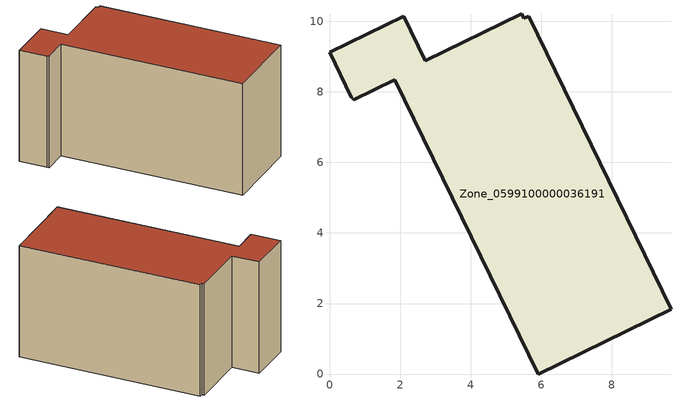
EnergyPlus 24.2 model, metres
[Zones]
Zone_0599100000036191
 floor ground (C_G): 5.65,10.14 9.68,1.84 5.91,0 1.85,8.34 0.68,7.78 0.62,7.85 0,9.13 2.11,10.14 2.72,8.88 5.46,10.21 5.51,10.08 z0
 wall outside (C_F): 2.11,10.14 0,9.13 0.62,7.85 0.68,7.78 1.85,8.34 5.91,0 9.68,1.84 5.65,10.14 5.51,10.08 5.46,10.21 2.72,8.88 2.11,10.14 z0:5.84
 roof outside (C_R): 5.51,10.08 5.46,10.21 2.72,8.88 2.11,10.14 0,9.13 0.62,7.85 0.68,7.78 1.85,8.34 5.91,0 9.68,1.84 5.65,10.14 z5.84
[BUILDING]
Pand.0599100000036191: North Axis=0; Terrain=City; Loads Convergence Tolerance Value=0.04; Temperature Convergence Tolerance Value=0.4; Solar Distribution=FullExterior; Maximum Number of Warmup Days=25; Minimum Number of Warmup Days=1
[Site:Location]
Rotterdam.The.Hague.AP_ZH_NLD Design_Conditions: Latitude=51.96; Longitude=4.45; Time Zone=1; Elevation=-4.5
[SITE:GROUNDTEMPERATURE:BUILDINGSURFACE]
18, 18, 18, 18, 18, 18, 18, 18, 18, 18, 18, 18
[MATERIAL] Thermal Absorptance=0.9; Solar Absorptance=0.7; Visible Absorptance=0.7
Name | Roughness | Thickness | Conductivity | Density | Specific Heat
G.TI.1946-1964 | MediumSmooth | 0.15 | 1 | 540 | 1210
F.TI.1946-1964 | Rough | 0.3 | 0.857143 | 1920 | 840
R.TI.1946-1964 | MediumRough | 0.2 | 0.277778 | 1500 | 1000
[CONSTRUCTION]
C_G: G.TI.1946-1964
C_F: F.TI.1946-1964
C_R: R.TI.1946-1964
[ZONE]
Zone_0599100000036191: Type=1; Multiplier=1; Ceiling Height=Autocalculate; Volume=Autocalculate; Floor Area=autocalculate; Part of Total Floor Area=Yes
[ZONEINFILTRATION:DESIGNFLOWRATE]
Infil_Zone_0599100000036191: Zone or ZoneList or Space or SpaceList=Zone_0599100000036191; Schedule=AlwaysOn; Design Flow Rate Calculation Method=Flow/Area; Flow Rate per Floor Area=0.003; Constant Term Coefficient=1; Temperature Term Coefficient=0; Velocity Term Coefficient=0; Velocity Squared Term Coefficient=0
[HVACTEMPLATE:ZONE:IDEALLOADSAIRSYSTEM]
Zone_0599100000036191: Maximum Heating Supply Air Temperature=50; Minimum Cooling Supply Air Temperature=13; Maximum Heating Supply Air Humidity Ratio=0.0156; Minimum Cooling Supply Air Humidity Ratio=0.0077; Heating Limit=NoLimit; Cooling Limit=NoLimit; Dehumidification Control Type=ConstantSensibleHeatRatio; Cooling Sensible Heat Ratio=0.7; Dehumidification Setpoint=60; Humidification Control Type=None; Humidification Setpoint=30; Outdoor Air Method=None; Outdoor Air Flow Rate per Person=0.00944; Outdoor Air Flow Rate per Zone Floor Area=0; Outdoor Air Flow Rate per Zone=0; Demand Controlled Ventilation Type=None; Outdoor Air Economizer Type=NoEconomizer; Heat Recovery Type=None; Sensible Heat Recovery Effectiveness=0.7; Latent Heat Recovery Effectiveness=0.65
[ZONECONTROL:THERMOSTAT]
ThermostatControl_Zone_0599100000036191: Zone or ZoneList=Zone_0599100000036191; Control Type Schedule=DualSetpointControlType; Control 1=Thermostat_Zone_0599100000036191; Temperature Difference Between Cutout And Setpoint=0
[THERMOSTATSETPOINT:DUALSETPOINT]
Thermostat_Zone_0599100000036191: Heating Setpoint Temperature Schedule=HeatingSetpoint_Zone_0599100000036191; Cooling Setpoint Temperature Schedule=CoolingSetpoint_Zone_0599100000036191
[SCHEDULE:COMPACT]
HeatingSetpoint_Zone_0599100000036191: Through: 12/31, For: AllDays, Until: 24:00, 21
CoolingSetpoint_Zone_0599100000036191: Through: 12/31, For: AllDays, Until: 24:00, 24
DualSetpointControlType: Through: 12/31, For: AllDays, Until: 24:00, 4
AlwaysOn: Through: 12/31, For: AllDays, Until: 24:00, 1
